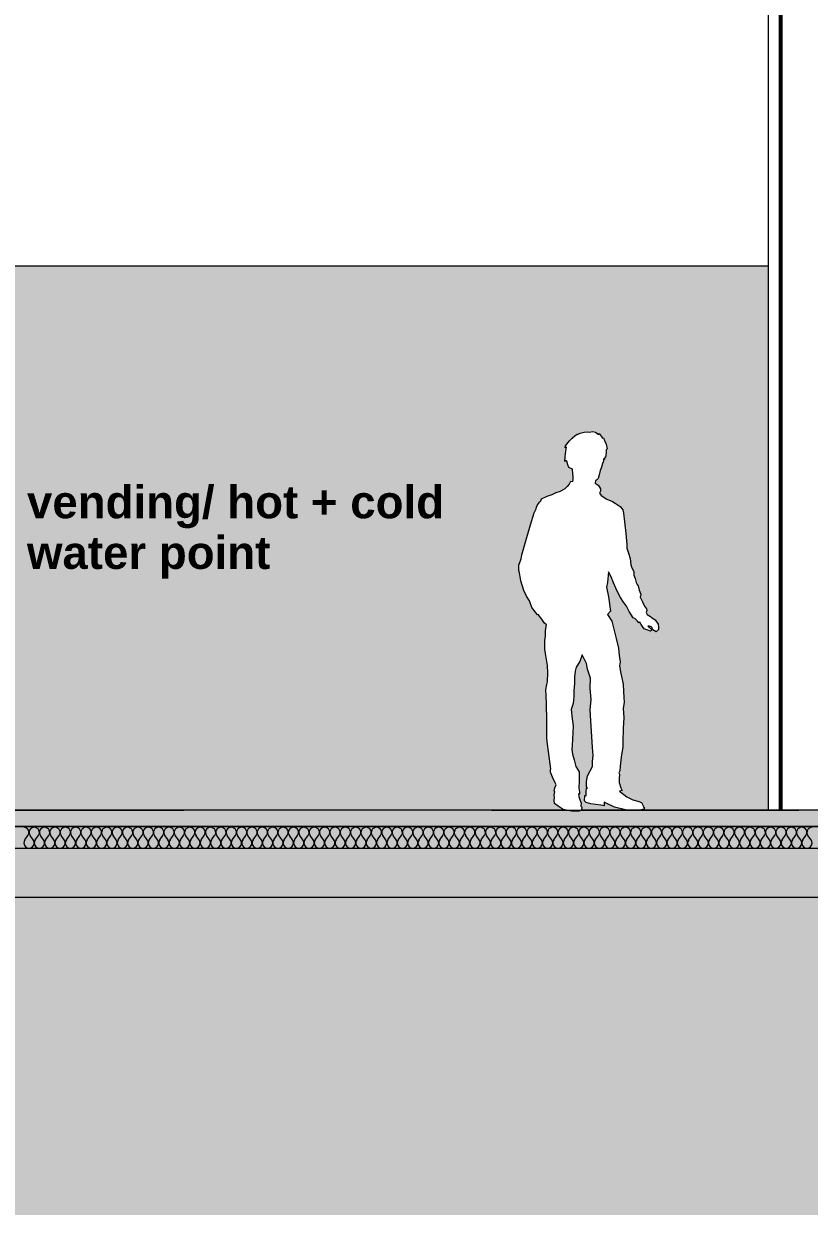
# Model space of a CAD drawing. Header units: millimetres. Extents: x -46169 to 174149, y -86316 to 18123.
# Drawn here: x 114570 to 118175, y -86316 to -80848 of the extents above; entities that cross this region are included whole.
import ezdxf

# ---------------------------------------------------------------- set-up
doc = ezdxf.new("R2010")
doc.units = ezdxf.units.MM
doc.header["$MEASUREMENT"] = 0
doc.linetypes.add('Dashed', pattern=[2822.222233, 1411.111116, -1411.111116])
doc.linetypes.add('Wipeout_Contour', pattern=[1000, 0, -1000])
for name, color, linetype, lineweight in [('A04_A04_1_0_Pen_No__7', 7, 'Continuous', 35), ('A04_A04_1_A-35-M_FFE_Fixed_Pen_No__1', 7, 'Continuous', 13), ('A04_A04_1_A-95-P_Drawing_Pen_No__1', 7, 'Continuous', 13), ('A04_A04_1_A-95-P_Drawing_Pen_No__84', 8, 'Continuous', 20), ('A04_A04_1_New_A-15-M_Column_Pen_No__88', 8, 'Continuous', 20), ('A04_A04_1_New_A-20-M_Floor_Slab_Pen_No__1', 7, 'Continuous', 13), ('A04_A04_1_New_A-25-M_Wall_Int_Pen_No__87', 8, 'Continuous', 20)]:
    doc.layers.add(name, color=color, linetype=linetype, lineweight=lineweight)
for name, color, linetype in [('A04_A04_1_A-35-M_FFE_Fixed', 7, 'Continuous'), ('A04_A04_1_A-35-M_FFE_Sanitary', 7, 'Continuous'), ('A04_A04_1_New_A-15-M_Column', 7, 'Continuous'), ('A04_A04_1_New_A-20-M_Floor_Slab', 7, 'Continuous'), ('A04_A04_1_New_A-25-M_Wall_Int', 7, 'Continuous')]:
    doc.layers.add(name, color=color, linetype=linetype)
for name, color, linetype, lineweight, true_color in [('A04_A04_1_A-35-M_FFE_Sanitary_Pen_No__105', 7, 'Continuous', 15, 0xa6a6a6), ('A04_A04_1_A-35-M_FFE_Sanitary_Pen_No__210', 7, 'Continuous', 13, 0xbae3f7), ('A04_A04_1_New_A-15-M_Column_Pen_No__28', 7, 'Continuous', 50, 0x2a2a2a), ('A04_A04_1_New_A-20-M_Floor_Slab_Pen_No__107', 7, 'Continuous', 15, 0xa6a6a6), ('A04_A04_1_New_A-20-M_Floor_Slab_Pen_No__109', 7, 'Continuous', 15, 0xa6a6a6), ('A04_A04_1_New_A-20-M_Floor_Slab_Pen_No__147', 7, 'Continuous', 0, 0x606060), ('A04_A04_1_New_A-20-M_Floor_Slab_Pen_No__162', 7, 'Continuous', 0, 0xe47200)]:
    doc.layers.add(name, color=color, linetype=linetype, lineweight=lineweight, true_color=true_color)
doc.styles.add('GENERATED_STYLE_3', font='')
doc.styles.get('GENERATED_STYLE_3').set_extended_font_data('Arial', bold=True)

# ---------------------------------------------------------------- blocks, each defined once
blk = doc.blocks.new('*X21', base_point=(139020.8, -92453.4))
at = {"layer": 'A04_A04_1_New_A-20-M_Floor_Slab_Pen_No__107', "linetype": 'Continuous'}
for p, q in [((114574.3, -84592.9), (114588.6, -84573.9)), ((114612.4, -84592.9), (114598.1, -84573.9)), ((114621.9, -84592.9), (114636.2, -84573.9)), ((114660, -84592.9), (114645.7, -84573.9)), ((114669.5, -84592.9), (114683.8, -84573.9)), ((114707.6, -84592.9), (114693.4, -84573.9)), ((114717.2, -84592.9), (114731.5, -84573.9)), ((114755.3, -84592.9), (114741, -84573.9)), ((114764.8, -84592.9), (114779.1, -84573.9)), ((114802.9, -84592.9), (114788.6, -84573.9)), ((114812.4, -84592.9), (114826.7, -84573.9)), ((114850.5, -84592.9), (114836.2, -84573.9)), ((114860, -84592.9), (114874.3, -84573.9)), ((114898.1, -84592.9), (114883.8, -84573.9)), ((114907.6, -84592.9), (114921.9, -84573.9)), ((114945.7, -84592.9), (114931.5, -84573.9)), ((114955.3, -84592.9), (114969.6, -84573.9)), ((114993.4, -84592.9), (114979.1, -84573.9)), ((115002.9, -84592.9), (115017.2, -84573.9)), ((115041, -84592.9), (115026.7, -84573.9)), ((115050.5, -84592.9), (115064.8, -84573.9)), ((115088.6, -84592.9), (115074.3, -84573.9)), ((115098.1, -84592.9), (115112.4, -84573.9)), ((115136.2, -84592.9), (115121.9, -84573.9)), ((115145.7, -84592.9), (115160, -84573.9)), ((115183.8, -84592.9), (115169.5, -84573.9)), ((115193.4, -84592.9), (115207.6, -84573.9)), ((115231.5, -84592.9), (115217.2, -84573.9)), ((115241, -84592.9), (115255.3, -84573.9)), ((115279.1, -84592.9), (115264.8, -84573.9)), ((115288.6, -84592.9), (115302.9, -84573.9)), ((115326.7, -84592.9), (115312.4, -84573.9)), ((115336.2, -84592.9), (115350.5, -84573.9)), ((115374.3, -84592.9), (115360, -84573.9)), ((115383.8, -84592.9), (115398.1, -84573.9)), ((115421.9, -84592.9), (115407.6, -84573.9)), ((115431.5, -84592.9), (115445.7, -84573.9)), ((115469.6, -84592.9), (115455.3, -84573.9)), ((115479.1, -84592.9), (115493.4, -84573.9)), ((115517.2, -84592.9), (115502.9, -84573.9)), ((115526.7, -84592.9), (115541, -84573.9)), ((115564.8, -84592.9), (115550.5, -84573.9)), ((115574.3, -84592.9), (115588.6, -84573.9)), ((115612.4, -84592.9), (115598.1, -84573.9)), ((115621.9, -84592.9), (115636.2, -84573.9)), ((115660, -84592.9), (115645.7, -84573.9)), ((115669.5, -84592.9), (115683.8, -84573.9)), ((115707.6, -84592.9), (115693.4, -84573.9)), ((115717.2, -84592.9), (115731.5, -84573.9)), ((115755.3, -84592.9), (115741, -84573.9)), ((115764.8, -84592.9), (115779.1, -84573.9)), ((115802.9, -84592.9), (115788.6, -84573.9)), ((115812.4, -84592.9), (115826.7, -84573.9)), ((115850.5, -84592.9), (115836.2, -84573.9)), ((115860, -84592.9), (115874.3, -84573.9)), ((115898.1, -84592.9), (115883.8, -84573.9)), ((115907.6, -84592.9), (115921.9, -84573.9)), ((115945.7, -84592.9), (115931.5, -84573.9)), ((115955.3, -84592.9), (115969.6, -84573.9)), ((115993.4, -84592.9), (115979.1, -84573.9)), ((116002.9, -84592.9), (116017.2, -84573.9)), ((116041, -84592.9), (116026.7, -84573.9)), ((116050.5, -84592.9), (116064.8, -84573.9)), ((116088.6, -84592.9), (116074.3, -84573.9)), ((116098.1, -84592.9), (116112.4, -84573.9)), ((116136.2, -84592.9), (116121.9, -84573.9)), ((116145.7, -84592.9), (116160, -84573.9)), ((116183.8, -84592.9), (116169.5, -84573.9)), ((116193.4, -84592.9), (116207.6, -84573.9)), ((116231.5, -84592.9), (116217.2, -84573.9)), ((116241, -84592.9), (116255.3, -84573.9)), ((116279.1, -84592.9), (116264.8, -84573.9)), ((116288.6, -84592.9), (116302.9, -84573.9)), ((116326.7, -84592.9), (116312.4, -84573.9)), ((116336.2, -84592.9), (116350.5, -84573.9)), ((116374.3, -84592.9), (116360, -84573.9)), ((116383.8, -84592.9), (116398.1, -84573.9)), ((116421.9, -84592.9), (116407.6, -84573.9)), ((116431.5, -84592.9), (116445.7, -84573.9)), ((116469.5, -84592.9), (116455.3, -84573.9)), ((116479.1, -84592.9), (116493.4, -84573.9)), ((116517.2, -84592.9), (116502.9, -84573.9)), ((116526.7, -84592.9), (116541, -84573.9)), ((116564.8, -84592.9), (116550.5, -84573.9)), ((116574.3, -84592.9), (116588.6, -84573.9)), ((116612.4, -84592.9), (116598.1, -84573.9)), ((116621.9, -84592.9), (116636.2, -84573.9)), ((116660, -84592.9), (116645.7, -84573.9)), ((116669.6, -84592.9), (116683.8, -84573.9)), ((116707.6, -84592.9), (116693.4, -84573.9)), ((116717.2, -84592.9), (116731.5, -84573.9)), ((116755.3, -84592.9), (116741, -84573.9)), ((116764.8, -84592.9), (116779.1, -84573.9)), ((116802.9, -84592.9), (116788.6, -84573.9)), ((116812.4, -84592.9), (116826.7, -84573.9)), ((116850.5, -84592.9), (116836.2, -84573.9)), ((116860, -84592.9), (116874.3, -84573.9)), ((116898.1, -84592.9), (116883.8, -84573.9)), ((116907.6, -84592.9), (116921.9, -84573.9)), ((116945.7, -84592.9), (116931.5, -84573.9)), ((116955.3, -84592.9), (116969.5, -84573.9)), ((116993.4, -84592.9), (116979.1, -84573.9)), ((117002.9, -84592.9), (117017.2, -84573.9)), ((117041, -84592.9), (117026.7, -84573.9)), ((117050.5, -84592.9), (117064.8, -84573.9)), ((117088.6, -84592.9), (117074.3, -84573.9)), ((117098.1, -84592.9), (117112.4, -84573.9)), ((117136.2, -84592.9), (117121.9, -84573.9)), ((117145.7, -84592.9), (117160, -84573.9)), ((117183.8, -84592.9), (117169.6, -84573.9)), ((117193.4, -84592.9), (117207.6, -84573.9)), ((117231.5, -84592.9), (117217.2, -84573.9)), ((117241, -84592.9), (117255.3, -84573.9)), ((117279.1, -84592.9), (117264.8, -84573.9)), ((117288.6, -84592.9), (117302.9, -84573.9)), ((117326.7, -84592.9), (117312.4, -84573.9)), ((117336.2, -84592.9), (117350.5, -84573.9)), ((117374.3, -84592.9), (117360, -84573.9)), ((117383.8, -84592.9), (117398.1, -84573.9)), ((117421.9, -84592.9), (117407.6, -84573.9)), ((117431.5, -84592.9), (117445.7, -84573.9)), ((117469.5, -84592.9), (117455.3, -84573.9)), ((117479.1, -84592.9), (117493.4, -84573.9)), ((117517.2, -84592.9), (117502.9, -84573.9)), ((117526.7, -84592.9), (117541, -84573.9)), ((117564.8, -84592.9), (117550.5, -84573.9)), ((117574.3, -84592.9), (117588.6, -84573.9)), ((117612.4, -84592.9), (117598.1, -84573.9)), ((117621.9, -84592.9), (117636.2, -84573.9)), ((117660, -84592.9), (117645.7, -84573.9)), ((117669.6, -84592.9), (117683.8, -84573.9)), ((117707.6, -84592.9), (117693.4, -84573.9)), ((117717.2, -84592.9), (117731.5, -84573.9)), ((117755.3, -84592.9), (117741, -84573.9)), ((117764.8, -84592.9), (117779.1, -84573.9)), ((117802.9, -84592.9), (117788.6, -84573.9)), ((117812.4, -84592.9), (117826.7, -84573.9)), ((117850.5, -84592.9), (117836.2, -84573.9)), ((117860, -84592.9), (117874.3, -84573.9)), ((117898.1, -84592.9), (117883.8, -84573.9)), ((117907.6, -84592.9), (117921.9, -84573.9)), ((117945.7, -84592.9), (117931.5, -84573.9)), ((117955.3, -84592.9), (117969.5, -84573.9)), ((117993.4, -84592.9), (117979.1, -84573.9)), ((118002.9, -84592.9), (118017.2, -84573.9)), ((118041, -84592.9), (118026.7, -84573.9)), ((118050.5, -84592.9), (118064.8, -84573.9)), ((118088.6, -84592.9), (118074.3, -84573.9)), ((118098.1, -84592.9), (118112.4, -84573.9)), ((118136.2, -84592.9), (118121.9, -84573.9)), ((118145.7, -84592.9), (118160, -84573.9)), ((118183.8, -84592.9), (118169.6, -84573.9))]:
    blk.add_line(p, q, dxfattribs=at)
for centre, start, end in [((114569.6, -84559.6), 323.1301, 90), ((114617.2, -84559.6), 90, 216.8699), ((114617.2, -84559.6), 323.1301, 90), ((114664.8, -84559.6), 90, 216.8699), ((114664.8, -84559.6), 323.1301, 90), ((114712.4, -84559.6), 90, 216.8699), ((114712.4, -84559.6), 323.1301, 90), ((114760, -84559.6), 90, 216.8699), ((114760, -84559.6), 323.1301, 90), ((114807.6, -84559.6), 90, 216.8699), ((114807.6, -84559.6), 323.1301, 90), ((114855.3, -84559.6), 90, 216.8699), ((114855.3, -84559.6), 323.1301, 90), ((114902.9, -84559.6), 90, 216.8699), ((114902.9, -84559.6), 323.1301, 90), ((114950.5, -84559.6), 90, 216.8699), ((114950.5, -84559.6), 323.1301, 90), ((114998.1, -84559.6), 90, 216.8699), ((114998.1, -84559.6), 323.1301, 90), ((115045.7, -84559.6), 90, 216.8699), ((115045.7, -84559.6), 323.1301, 90), ((115093.4, -84559.6), 90, 216.8699), ((115093.4, -84559.6), 323.1301, 90), ((115141, -84559.6), 90, 216.8699), ((115141, -84559.6), 323.1301, 90), ((115188.6, -84559.6), 90, 216.8699), ((115188.6, -84559.6), 323.1301, 90), ((115236.2, -84559.6), 90, 216.8699), ((115236.2, -84559.6), 323.1301, 90), ((115283.8, -84559.6), 90, 216.8699), ((115283.8, -84559.6), 323.1301, 90), ((115331.5, -84559.6), 90, 216.8699), ((115331.5, -84559.6), 323.1301, 90), ((115379.1, -84559.6), 90, 216.8699), ((115379.1, -84559.6), 323.1301, 90), ((115426.7, -84559.6), 90, 216.8699), ((115426.7, -84559.6), 323.1301, 90), ((115474.3, -84559.6), 90, 216.8699), ((115474.3, -84559.6), 323.1301, 90), ((115521.9, -84559.6), 90, 216.8699), ((115521.9, -84559.6), 323.1301, 90), ((115569.6, -84559.6), 90, 216.8699), ((115569.6, -84559.6), 323.1301, 90), ((115617.2, -84559.6), 90, 216.8699), ((115617.2, -84559.6), 323.1301, 90), ((115664.8, -84559.6), 90, 216.8699), ((115664.8, -84559.6), 323.1301, 90), ((115712.4, -84559.6), 90, 216.8699), ((115712.4, -84559.6), 323.1301, 90), ((115760, -84559.6), 90, 216.8699), ((115760, -84559.6), 323.1301, 90), ((115807.6, -84559.6), 90, 216.8699), ((115807.6, -84559.6), 323.1301, 90), ((115855.3, -84559.6), 90, 216.8699), ((115855.3, -84559.6), 323.1301, 90), ((115902.9, -84559.6), 90, 216.8699), ((115902.9, -84559.6), 323.1301, 90), ((115950.5, -84559.6), 90, 216.8699), ((115950.5, -84559.6), 323.1301, 90), ((115998.1, -84559.6), 90, 216.8699), ((115998.1, -84559.6), 323.1301, 90), ((116045.7, -84559.6), 90, 216.8699), ((116045.7, -84559.6), 323.1301, 90), ((116093.4, -84559.6), 90, 216.8699), ((116093.4, -84559.6), 323.1301, 90), ((116141, -84559.6), 90, 216.8699), ((116141, -84559.6), 323.1301, 90), ((116188.6, -84559.6), 90, 216.8699), ((116188.6, -84559.6), 323.1301, 90), ((116236.2, -84559.6), 90, 216.8699), ((116236.2, -84559.6), 323.1301, 90), ((116283.8, -84559.6), 90, 216.8699), ((116283.8, -84559.6), 323.1301, 90), ((116331.5, -84559.6), 90, 216.8699), ((116331.5, -84559.6), 323.1301, 90), ((116379.1, -84559.6), 90, 216.8699), ((116379.1, -84559.6), 323.1301, 90), ((116426.7, -84559.6), 90, 216.8699), ((116426.7, -84559.6), 323.1301, 90), ((116474.3, -84559.6), 90, 216.8699), ((116474.3, -84559.6), 323.1301, 90), ((116521.9, -84559.6), 90, 216.8699), ((116521.9, -84559.6), 323.1301, 90), ((116569.6, -84559.6), 90, 216.8699), ((116569.6, -84559.6), 323.1301, 90), ((116617.2, -84559.6), 90, 216.8699), ((116617.2, -84559.6), 323.1301, 90), ((116664.8, -84559.6), 90, 216.8699), ((116664.8, -84559.6), 323.1301, 90), ((116712.4, -84559.6), 90, 216.8699), ((116712.4, -84559.6), 323.1301, 90), ((116760, -84559.6), 90, 216.8699), ((116760, -84559.6), 323.1301, 90), ((116807.6, -84559.6), 90, 216.8699), ((116807.6, -84559.6), 323.1301, 90), ((116855.3, -84559.6), 90, 216.8699), ((116855.3, -84559.6), 323.1301, 90), ((116902.9, -84559.6), 90, 216.8699), ((116902.9, -84559.6), 323.1301, 90), ((116950.5, -84559.6), 90, 216.8699), ((116950.5, -84559.6), 323.1301, 90), ((116998.1, -84559.6), 90, 216.8699), ((116998.1, -84559.6), 323.1301, 90), ((117045.7, -84559.6), 90, 216.8699), ((117045.7, -84559.6), 323.1301, 90), ((117093.4, -84559.6), 90, 216.8699), ((117093.4, -84559.6), 323.1301, 90), ((117141, -84559.6), 90, 216.8699), ((117141, -84559.6), 323.1301, 90), ((117188.6, -84559.6), 90, 216.8699), ((117188.6, -84559.6), 323.1301, 90), ((117236.2, -84559.6), 90, 216.8699), ((117236.2, -84559.6), 323.1301, 90), ((117283.8, -84559.6), 90, 216.8699), ((117283.8, -84559.6), 323.1301, 90), ((117331.5, -84559.6), 90, 216.8699), ((117331.5, -84559.6), 323.1301, 90), ((117379.1, -84559.6), 90, 216.8699), ((117379.1, -84559.6), 323.1301, 90), ((117426.7, -84559.6), 90, 216.8699), ((117426.7, -84559.6), 323.1301, 90), ((117474.3, -84559.6), 90, 216.8699), ((117474.3, -84559.6), 323.1301, 90), ((117521.9, -84559.6), 90, 216.8699), ((117521.9, -84559.6), 323.1301, 90), ((117569.6, -84559.6), 90, 216.8699), ((117569.6, -84559.6), 323.1301, 90), ((117617.2, -84559.6), 90, 216.8699), ((117617.2, -84559.6), 323.1301, 90), ((117664.8, -84559.6), 90, 216.8699), ((117664.8, -84559.6), 323.1301, 90), ((117712.4, -84559.6), 90, 216.8699), ((117712.4, -84559.6), 323.1301, 90), ((117760, -84559.6), 90, 216.8699), ((117760, -84559.6), 323.1301, 90), ((117807.6, -84559.6), 90, 216.8699), ((117807.6, -84559.6), 323.1301, 90), ((117855.3, -84559.6), 90, 216.8699), ((117855.3, -84559.6), 323.1301, 90), ((117902.9, -84559.6), 90, 216.8699), ((117902.9, -84559.6), 323.1301, 90), ((117950.5, -84559.6), 90, 216.8699), ((117950.5, -84559.6), 323.1301, 90), ((117998.1, -84559.6), 90, 216.8699), ((117998.1, -84559.6), 323.1301, 90), ((118045.7, -84559.6), 90, 216.8699), ((118045.7, -84559.6), 323.1301, 90), ((118093.4, -84559.6), 90, 216.8699), ((118093.4, -84559.6), 323.1301, 90), ((118141, -84559.6), 90, 216.8699), ((118141, -84559.6), 323.1301, 90), ((118188.6, -84559.6), 90, 216.8699), ((114593.4, -84607.2), 143.1301, 36.8699), ((114641, -84607.2), 143.1301, 36.8699), ((114688.6, -84607.2), 143.1301, 36.8699), ((114736.2, -84607.2), 143.1301, 36.8699), ((114783.8, -84607.2), 143.1301, 36.8699), ((114831.5, -84607.2), 143.1301, 36.8699), ((114879.1, -84607.2), 143.1301, 36.8699), ((114926.7, -84607.2), 143.1301, 36.8699), ((114974.3, -84607.2), 143.1301, 36.8699), ((115021.9, -84607.2), 143.1301, 36.8699), ((115069.6, -84607.2), 143.1301, 36.8699), ((115117.2, -84607.2), 143.1301, 36.8699), ((115164.8, -84607.2), 143.1301, 36.8699), ((115212.4, -84607.2), 143.1301, 36.8699), ((115260, -84607.2), 143.1301, 36.8699), ((115307.6, -84607.2), 143.1301, 36.8699), ((115355.3, -84607.2), 143.1301, 36.8699), ((115402.9, -84607.2), 143.1301, 36.8699), ((115450.5, -84607.2), 143.1301, 36.8699), ((115498.1, -84607.2), 143.1301, 36.8699), ((115545.7, -84607.2), 143.1301, 36.8699), ((115593.4, -84607.2), 143.1301, 36.8699), ((115641, -84607.2), 143.1301, 36.8699), ((115688.6, -84607.2), 143.1301, 36.8699), ((115736.2, -84607.2), 143.1301, 36.8699), ((115783.8, -84607.2), 143.1301, 36.8699), ((115831.5, -84607.2), 143.1301, 36.8699), ((115879.1, -84607.2), 143.1301, 36.8699), ((115926.7, -84607.2), 143.1301, 36.8699), ((115974.3, -84607.2), 143.1301, 36.8699), ((116021.9, -84607.2), 143.1301, 36.8699), ((116069.6, -84607.2), 143.1301, 36.8699), ((116117.2, -84607.2), 143.1301, 36.8699), ((116164.8, -84607.2), 143.1301, 36.8699), ((116212.4, -84607.2), 143.1301, 36.8699), ((116260, -84607.2), 143.1301, 36.8699), ((116307.6, -84607.2), 143.1301, 36.8699), ((116355.3, -84607.2), 143.1301, 36.8699), ((116402.9, -84607.2), 143.1301, 36.8699), ((116450.5, -84607.2), 143.1301, 36.8699), ((116498.1, -84607.2), 143.1301, 36.8699), ((116545.7, -84607.2), 143.1301, 36.8699), ((116593.4, -84607.2), 143.1301, 36.8699), ((116641, -84607.2), 143.1301, 36.8699), ((116688.6, -84607.2), 143.1301, 36.8699), ((116736.2, -84607.2), 143.1301, 36.8699), ((116783.8, -84607.2), 143.1301, 36.8699), ((116831.5, -84607.2), 143.1301, 36.8699), ((116879.1, -84607.2), 143.1301, 36.8699), ((116926.7, -84607.2), 143.1301, 36.8699), ((116974.3, -84607.2), 143.1301, 36.8699), ((117021.9, -84607.2), 143.1301, 36.8699), ((117069.6, -84607.2), 143.1301, 36.8699), ((117117.2, -84607.2), 143.1301, 36.8699), ((117164.8, -84607.2), 143.1301, 36.8699), ((117212.4, -84607.2), 143.1301, 36.8699), ((117260, -84607.2), 143.1301, 36.8699), ((117307.6, -84607.2), 143.1301, 36.8699), ((117355.3, -84607.2), 143.1301, 36.8699), ((117402.9, -84607.2), 143.1301, 36.8699), ((117450.5, -84607.2), 143.1301, 36.8699), ((117498.1, -84607.2), 143.1301, 36.8699), ((117545.7, -84607.2), 143.1301, 36.8699), ((117593.4, -84607.2), 143.1301, 36.8699), ((117641, -84607.2), 143.1301, 36.8699), ((117688.6, -84607.2), 143.1301, 36.8699), ((117736.2, -84607.2), 143.1301, 36.8699), ((117783.8, -84607.2), 143.1301, 36.8699), ((117831.5, -84607.2), 143.1301, 36.8699), ((117879.1, -84607.2), 143.1301, 36.8699), ((117926.7, -84607.2), 143.1301, 36.8699), ((117974.3, -84607.2), 143.1301, 36.8699), ((118021.9, -84607.2), 143.1301, 36.8699), ((118069.6, -84607.2), 143.1301, 36.8699), ((118117.2, -84607.2), 143.1301, 36.8699), ((118164.8, -84607.2), 143.1301, 36.8699)]:
    blk.add_arc(centre, 23.8, start, end, dxfattribs=at)

msp = doc.modelspace()

# ---------------------------------------------------------------- hatches: boundary and pattern name
at = {"layer": 'A04_A04_1_A-35-M_FFE_Sanitary', "linetype": 'Continuous', "lineweight": 0, "true_color": 0x3f3f3f}
msp.add_hatch(color=49, dxfattribs=at).paths.add_polyline_path([(117988, -81959.2), (112839.2, -81959.2), (112839.2, -84457.9), (117988, -84457.9)])
msp.add_hatch(color=49, dxfattribs=at).paths.add_polyline_path([(117988, -81959.2), (112839.2, -81959.2), (112839.2, -84457.9), (117988, -84457.9)])
msp.add_hatch(color=49, dxfattribs=at).paths.add_polyline_path([(117988, -81959.2), (112839.2, -81959.2), (112839.2, -84457.9), (117988, -84457.9)])
at = {"layer": 'A04_A04_1_New_A-20-M_Floor_Slab_Pen_No__162', "linetype": 'Continuous'}
msp.add_hatch(color=256, dxfattribs=at).paths.add_polyline_path([(131120.2, -84532.9), (108093.4, -84532.9), (108093.4, -84533.4), (131120.2, -84533.4)])

# ---------------------------------------------------------------- linework, layer by layer
at = {"layer": 'A04_A04_1_New_A-20-M_Floor_Slab_Pen_No__1', "linetype": 'Continuous'}
msp.add_line((131120.2, -84858.4), (108093.4, -84858.4), dxfattribs=at)

# ---------------------------------------------------------------- wipeouts: each hides what was drawn before it
at = {"color": 254, "linetype": 'Wipeout_Contour', "lineweight": 0, "ltscale": 572568.32678}
msp.add_wipeout([(118043.9, -84457.9), (118049.2, -84457.9), (118049.2, -77357.9), (118043.9, -77357.9)], dxfattribs=at).dxf.layer = 'A04_A04_1_New_A-15-M_Column'
at = {"color": 254, "linetype": 'Wipeout_Contour', "lineweight": 0, "ltscale": 572941.268339}
msp.add_wipeout([(118141.3, -84457.9), (118177.8, -84457.9), (118177.8, -77357.9), (118141.3, -77357.9)], dxfattribs=at).dxf.layer = 'A04_A04_1_New_A-15-M_Column'

# ---------------------------------------------------------------- next in the draw order: wipeouts: each hides what was drawn before it
at = {"color": 254, "linetype": 'Wipeout_Contour', "lineweight": 0, "ltscale": 572407.367885}
msp.add_wipeout([(117992.2, -84457.9), (118003.3, -84457.9), (118003.3, -77357.9), (117992.2, -77357.9)], dxfattribs=at).dxf.layer = 'A04_A04_1_New_A-15-M_Column'
at = {"color": 254, "linetype": 'Wipeout_Contour', "lineweight": 0, "ltscale": 572822.842729}
msp.add_wipeout([(118106.1, -84457.9), (118141.3, -84457.9), (118141.3, -77357.9), (118106.1, -77357.9)], dxfattribs=at).dxf.layer = 'A04_A04_1_New_A-15-M_Column'

# ---------------------------------------------------------------- next in the draw order: wipeouts: each hides what was drawn before it
at = {"color": 254, "linetype": 'Wipeout_Contour', "lineweight": 0, "ltscale": 572382.112063}
msp.add_wipeout([(117988, -84457.9), (117992.2, -84457.9), (117992.2, -77357.9), (117988, -77357.9)], dxfattribs=at).dxf.layer = 'A04_A04_1_New_A-15-M_Column'
at = {"color": 254, "linetype": 'Wipeout_Contour', "lineweight": 0, "ltscale": 572710.937905}
msp.add_wipeout([(118073.5, -84457.9), (118106.1, -84457.9), (118106.1, -77357.9), (118073.5, -77357.9)], dxfattribs=at).dxf.layer = 'A04_A04_1_New_A-15-M_Column'

# ---------------------------------------------------------------- next in the draw order: wipeouts: each hides what was drawn before it
at = {"color": 254, "linetype": 'Wipeout_Contour', "lineweight": 0, "ltscale": 572617.135257}
msp.add_wipeout([(118049.2, -84457.9), (118073.5, -84457.9), (118073.5, -77357.9), (118049.2, -77357.9)], dxfattribs=at).dxf.layer = 'A04_A04_1_New_A-15-M_Column'

# ---------------------------------------------------------------- next in the draw order: wipeouts: each hides what was drawn before it
at = {"color": 254, "linetype": 'Wipeout_Contour', "lineweight": 0, "ltscale": 572521.979736}
msp.add_wipeout([(118021.1, -84457.9), (118043.9, -84457.9), (118043.9, -77357.9), (118021.1, -77357.9)], dxfattribs=at).dxf.layer = 'A04_A04_1_New_A-15-M_Column'

# ---------------------------------------------------------------- next in the draw order: wipeouts: each hides what was drawn before it
at = {"color": 254, "linetype": 'Wipeout_Contour', "lineweight": 0, "ltscale": 572455.096353}
msp.add_wipeout([(118003.3, -84457.9), (118021.1, -84457.9), (118021.1, -77357.9), (118003.3, -77357.9)], dxfattribs=at).dxf.layer = 'A04_A04_1_New_A-15-M_Column'

# ---------------------------------------------------------------- next in the draw order: linework, layer by layer
at = {"layer": 'A04_A04_1_New_A-15-M_Column_Pen_No__28', "linetype": 'Continuous'}
msp.add_line((118043.9, -84457.9), (118043.9, -77357.9), dxfattribs=at)

# ---------------------------------------------------------------- next in the draw order: wipeouts: each hides what was drawn before it
at = {"color": 254, "linetype": 'Wipeout_Contour', "lineweight": 0, "ltscale": 12167642.40603269}
msp.add_wipeout([(117988, -81959.2), (112842.5, -81959.2), (112842.5, -83722), (112896.9, -83737.1), (112896.9, -83472.9), (112904.6, -83382.9), (113080.3, -83382.9), (113080.3, -83452.9), (113080.3, -83382.9), (113081.8, -83382.9), (113081.8, -83452.9), (113097.3, -83452.9), (113317.2, -83391.7), (113318.3, -83391.7), (113320.7, -83406.4), (113153.5, -83452.9), (113311, -83452.9), (113311, -83472.9), (113334, -83472.9), (113334, -83532.9), (113542.3, -83532.9), (113542.3, -83497.9), (113742.3, -83412.9), (113762.3, -83412.9), (113764, -83412.9), (113984, -83437.9), (113764.1, -83412.9), (113984.5, -83437.9), (113984.5, -83495.4), (114072.7, -83476.7), (114073.8, -83476.7), (114076.9, -83491.4), (113984.5, -83511), (113984.5, -83687.2), (114292.7, -83621.7), (114293.8, -83621.7), (114296.9, -83636.4), (113984.5, -83702.8), (113984.5, -84187.2), (114292.7, -84121.7), (114293.8, -84121.7), (114296.9, -84136.4), (113984.5, -84202.8), (113984.5, -84402.9), (113936.6, -84402.9), (113940.2, -84403.2), (113943.7, -84403.9), (113947.1, -84405), (113950.3, -84406.6), (113953.3, -84408.6), (113950.3, -84406.6), (113947.1, -84405), (113943.7, -84403.9), (113940.2, -84403.2), (113943.8, -84403.9), (113947.2, -84405), (113950.4, -84406.6), (113953.4, -84408.6), (113956.1, -84411), (113958.5, -84413.7), (113960.5, -84416.7), (113962.1, -84419.9), (113963.3, -84423.3), (113964, -84426.8), (113964.2, -84430.4), (113964, -84434), (113963.3, -84437.5), (113962.1, -84440.9), (113960.5, -84444.2), (113958.5, -84447.2), (113956.1, -84449.9), (113953.4, -84452.2), (113950.4, -84454.2), (113947.2, -84455.8), (113943.8, -84457), (113940.3, -84457.7), (113943.7, -84457), (113947.1, -84455.8), (113950.3, -84454.2), (113953.3, -84452.2), (113950.3, -84454.2), (113947.1, -84455.8), (113943.7, -84457), (113940.2, -84457.7), (113936.6, -84457.9), (117988, -84457.9)], dxfattribs=at).dxf.layer = 'A04_A04_1_New_A-25-M_Wall_Int'

# ---------------------------------------------------------------- next in the draw order: hatches: boundary and pattern name
at = {"layer": 'A04_A04_1_New_A-20-M_Floor_Slab_Pen_No__109', "linetype": 'Continuous'}
msp.add_hatch(color=256, dxfattribs=at).paths.add_polyline_path([(131120.2, -84457.9), (108093.4, -84457.9), (108093.4, -84532.9), (131120.2, -84532.9)])

# ---------------------------------------------------------------- next in the draw order: linework, layer by layer
at = {"layer": 'A04_A04_1_A-95-P_Drawing_Pen_No__1', "linetype": 'Continuous'}
msp.add_line((131120.2, -84457.9), (101134.2, -84457.9), dxfattribs=at)
at = {"layer": 'A04_A04_1_New_A-20-M_Floor_Slab_Pen_No__1', "linetype": 'Continuous'}
msp.add_line((126495.6, -84457.9), (108121.1, -84457.9), dxfattribs=at)

# ---------------------------------------------------------------- next in the draw order: texts
at = {"layer": 'A04_A04_1_0_Pen_No__7', "linetype": 'Continuous', "insert": (114584, -83395.1), "char_height": 150, "width": 2239.436, "attachment_point": 7, "line_spacing_factor": 0.929394, "style": 'GENERATED_STYLE_3'}
msp.add_mtext('\\A1;{\\fArial|b1|i0|c0|p34;vending/ hot + cold water point }', dxfattribs=at)

# ---------------------------------------------------------------- next in the draw order: wipeouts: each hides what was drawn before it
at = {"color": 254, "linetype": 'Wipeout_Contour', "lineweight": 0, "ltscale": 560529.887806}
msp.add_wipeout([(117988, -77357.9), (112538.7, -77357.9), (112538.7, -81959.2), (117988, -81959.2)], dxfattribs=at).dxf.layer = 'A04_A04_1_New_A-25-M_Wall_Int'

# ---------------------------------------------------------------- next in the draw order: hatches: boundary and pattern name
at = {"layer": 'A04_A04_1_A-35-M_FFE_Sanitary_Pen_No__210', "linetype": 'Continuous', "lineweight": 0, "true_color": 0x2e383d}
h = msp.add_hatch(color=250, dxfattribs=at)
h.paths.add_polyline_path([(112839.2, -81959.2), (112839.2, -84457.9), (117988, -84457.9), (117988, -81959.2)])
h.paths.add_polyline_path([(113332.3, -84402.9), (112896.9, -84402.9), (112896.9, -83472.9), (113332.3, -83472.9)], flags=0)

# ---------------------------------------------------------------- next in the draw order: linework, layer by layer
at = {"layer": 'A04_A04_1_New_A-15-M_Column_Pen_No__88', "linetype": 'Continuous'}
msp.add_line((117988, -84457.9), (117988, -77357.9), dxfattribs=at)
at = {"layer": 'A04_A04_1_New_A-25-M_Wall_Int_Pen_No__87', "linetype": 'Continuous'}
msp.add_line((112838.7, -81959.2), (117988, -81959.2), dxfattribs=at)

# ---------------------------------------------------------------- next in the draw order: wipeouts: each hides what was drawn before it
at = {"color": 254, "linetype": 'Wipeout_Contour', "lineweight": 0, "ltscale": 586576.796718}
msp.add_wipeout([(131120.2, -84533.4), (108093.4, -84533.4), (108093.4, -84633.4), (131120.2, -84633.4)], dxfattribs=at).dxf.layer = 'A04_A04_1_New_A-20-M_Floor_Slab'

# ---------------------------------------------------------------- next in the draw order: hatches: boundary and pattern name
at = {"layer": 'A04_A04_1_A-95-P_Drawing_Pen_No__84', "linetype": 'Continuous'}
msp.add_hatch(color=256, dxfattribs=at).paths.add_polyline_path([(101134.2, -84457.9), (101134.2, -86316.2), (131120.2, -86316.2), (131120.2, -84457.9)])
at = {"layer": 'A04_A04_1_New_A-20-M_Floor_Slab_Pen_No__147', "linetype": 'Continuous'}
msp.add_hatch(color=256, dxfattribs=at).paths.add_polyline_path([(131120.2, -84633.4), (108093.4, -84633.4), (108093.4, -84858.4), (131120.2, -84858.4)])

# ---------------------------------------------------------------- next in the draw order: linework, layer by layer
at = {"layer": 'A04_A04_1_New_A-20-M_Floor_Slab_Pen_No__1', "linetype": 'Continuous'}
for p, q in [((131120.2, -84532.9), (108093.4, -84532.9)), ((131120.2, -84533.4), (108093.4, -84533.4)), ((131120.2, -84633.4), (108093.4, -84633.4))]:
    msp.add_line(p, q, dxfattribs=at)

# ---------------------------------------------------------------- next in the draw order: block references
at = {"layer": 'A04_A04_1_A-35-M_FFE_Sanitary'}
msp.add_blockref('*X21', (139020.8, -92453.4), dxfattribs=at)

# ---------------------------------------------------------------- next in the draw order: wipeouts: each hides what was drawn before it
at = {"color": 254, "linetype": 'Wipeout_Contour', "lineweight": 0, "ltscale": 42178050.48282461}
msp.add_wipeout([(117482.6, -83603.4), (117468.4, -83583), (117458.8, -83577.3), (117451, -83572.7), (117446.5, -83567.8), (117431.3, -83558.8), (117426.8, -83550.5), (117429.2, -83541.4), (117428.1, -83533.1), (117419.1, -83520.8), (117409.8, -83500.9), (117399.7, -83479.9), (117402.8, -83466.1), (117397.7, -83455.8), (117395.3, -83446.9), (117390.7, -83427.2), (117385.9, -83421.2), (117381.6, -83412), (117376.7, -83394.6), (117370.1, -83378.4), (117369.5, -83361.2), (117361.5, -83344.8), (117357, -83331.3), (117352.9, -83301.7), (117345.6, -83278.3), (117338.4, -83253.9), (117338.5, -83237.8), (117333, -83187.1), (117326.9, -83134.4), (117323.2, -83093.4), (117319.7, -83079.1), (117307.8, -83063.5), (117284.1, -83048), (117271.9, -83040.9), (117246, -83029.8), (117220.5, -83013.6), (117212.2, -83002.8), (117217.4, -82993.1), (117217.6, -82982.7), (117213.1, -82975.4), (117206.1, -82965.3), (117193.2, -82956.2), (117193.7, -82943.9), (117200.7, -82941.2), (117206, -82934.4), (117210.4, -82918.5), (117215.9, -82897.9), (117221, -82883.5), (117227, -82866.4), (117230.5, -82855.6), (117230.8, -82844.7), (117235, -82848.2), (117236.1, -82844.1), (117237.7, -82836.8), (117240.3, -82838.1), (117243.2, -82816.3), (117243.2, -82803.9), (117247.3, -82798.9), (117243.1, -82776.8), (117235.1, -82760.9), (117231.2, -82748.9), (117226.8, -82749.6), (117220.7, -82740.2), (117210.5, -82727.8), (117208, -82733), (117194.4, -82722.8), (117180.2, -82719.2), (117167, -82721.5), (117158.5, -82721.1), (117142.2, -82721.9), (117124.3, -82727.3), (117114.1, -82731.8), (117109.9, -82731.1), (117099.2, -82739.4), (117086.6, -82750.3), (117075.2, -82762.4), (117057, -82785.2), (117055.2, -82793.5), (117060.3, -82790.6), (117058.6, -82810.1), (117054.3, -82833.2), (117053.6, -82856.9), (117059.1, -82851.7), (117062.3, -82855.8), (117067.5, -82872.6), (117072.3, -82884.1), (117077.2, -82887.9), (117082.7, -82888.4), (117087.4, -82890), (117088.2, -82895.2), (117089.6, -82910.3), (117090, -82916.5), (117091.6, -82924.8), (117091.5, -82940.5), (117090.3, -82948.8), (117081, -82947.4), (117075.8, -82956.1), (117072.6, -82961.8), (117066.6, -82969.9), (117063.4, -82972.2), (117054.5, -82980.8), (117034.1, -82992.5), (117014, -82999.8), (116995.2, -83007.8), (116972.1, -83015.7), (116946.5, -83027.9), (116942.7, -83036.8), (116937.5, -83043.1), (116926.1, -83058.5), (116922.6, -83066), (116921.4, -83073.4), (116912.3, -83092.9), (116895, -83146.8), (116881.8, -83195.1), (116871.9, -83231.6), (116855.7, -83284.6), (116853.3, -83303.7), (116842.7, -83332), (116842.6, -83357.7), (116845.7, -83368.6), (116846.2, -83377.7), (116852, -83404.7), (116865.5, -83449.5), (116877.8, -83474.7), (116891.1, -83496.6), (116902.6, -83526.4), (116919.2, -83548.8), (116928.2, -83561.1), (116931.7, -83559.8), (116948.5, -83580.9), (116958.2, -83597.6), (116969.6, -83606.9), (116964.2, -83633.1), (116965, -83658.9), (116961.4, -83679.2), (116961, -83718.5), (116965.1, -83738.6), (116973.7, -83793.6), (116975.8, -83826.7), (116973.7, -83868), (116970.4, -83879.9), (116966.7, -83904.5), (116967.7, -83928.9), (116969.7, -83971.4), (116970.6, -84045.6), (116970.6, -84088.8), (116971, -84126.4), (116973.9, -84154.3), (116978.1, -84188.6), (116989.8, -84266.9), (116987.4, -84270.3), (116987.5, -84282.2), (116996.7, -84305.4), (117009.3, -84331.6), (117013.1, -84341.2), (117007.3, -84354.1), (117003.8, -84370.6), (117008.2, -84373.2), (117004, -84387.8), (117006.5, -84399.5), (117004.9, -84413.1), (117006.5, -84427.1), (117022.8, -84438.6), (117046.5, -84453.9), (117083.3, -84461.9), (117118.7, -84461.7), (117129.9, -84457.5), (117131.2, -84443.2), (117126.7, -84439.3), (117128.6, -84424.4), (117123.2, -84413.2), (117118.4, -84394.9), (117116.5, -84382.7), (117121, -84384.3), (117120.5, -84374.8), (117118.1, -84356.4), (117119, -84323.2), (117119.3, -84281.1), (117103.6, -84256.4), (117095.9, -84226.2), (117088.5, -84199.9), (117085.7, -84178.1), (117087.3, -84158.4), (117088.2, -84131), (117090, -84100.5), (117091.9, -84069.6), (117086.9, -84037.5), (117082.8, -83995.5), (117091, -83967.4), (117095.1, -83937.6), (117094.1, -83909.9), (117097.4, -83875.8), (117097.4, -83845), (117100.9, -83819.4), (117106.1, -83800.7), (117121.5, -83775.1), (117132.5, -83744.8), (117152.7, -83784.4), (117157.8, -83809.8), (117171.1, -83851.3), (117170.3, -83899.5), (117174.1, -83949.3), (117169.2, -83997), (117181, -84170.1), (117182.9, -84206.9), (117180.8, -84233.2), (117180.5, -84256.4), (117157.7, -84299.9), (117152.8, -84325.7), (117152.5, -84349.4), (117156.7, -84355.7), (117152.9, -84356.1), (117151.8, -84372.1), (117151.8, -84390.6), (117145.7, -84390.6), (117144.3, -84415.1), (117151.8, -84421.9), (117173, -84427.9), (117218.2, -84434.3), (117234.4, -84437.5), (117234.4, -84420.1), (117239.8, -84423.3), (117281, -84444.1), (117331.4, -84455.6), (117374, -84457.9), (117395.7, -84457.8), (117417.3, -84452.9), (117417.1, -84443.9), (117414.4, -84442.8), (117412.9, -84437), (117404.7, -84422.7), (117388.7, -84416.2), (117366.1, -84410.2), (117338.6, -84395.9), (117305.1, -84369.4), (117316.5, -84367.4), (117310.3, -84355.1), (117303.3, -84329.8), (117302.8, -84311.2), (117304.9, -84291.6), (117300.6, -84285.2), (117306.6, -84277.1), (117308, -84255.5), (117312, -84214.3), (117320.2, -84167.1), (117320.4, -84144.4), (117321.1, -84080.8), (117323.7, -84033.3), (117321, -83988.7), (117325.4, -83963.3), (117323.5, -83938.7), (117323.1, -83913.1), (117320.7, -83879.4), (117311.1, -83830.5), (117303.7, -83795.2), (117308, -83776.3), (117302.1, -83746.9), (117299.1, -83713.7), (117288.9, -83668.9), (117282.7, -83644.2), (117274.1, -83607.8), (117268.7, -83590.3), (117248.9, -83558.9), (117262.6, -83543.6), (117254.5, -83478.3), (117244, -83433.9), (117249, -83412.1), (117253.7, -83362.9), (117266.4, -83385.8), (117276.7, -83414.4), (117287.7, -83438.9), (117297.5, -83461.3), (117308.7, -83481.6), (117322.1, -83502.1), (117335.8, -83521.3), (117348.9, -83544.7), (117367.7, -83573.7), (117375.1, -83577.7), (117386.6, -83589.4), (117393.4, -83598.1), (117397.7, -83594), (117403.2, -83605.3), (117409.2, -83614.2), (117418.2, -83624.6), (117446.1, -83634.9), (117453.3, -83629.4), (117433.9, -83612), (117442.6, -83612.3), (117452.9, -83617.8), (117457.1, -83629.1), (117472.5, -83638), (117483.5, -83628.2), (117484, -83615.3)], dxfattribs=at).dxf.layer = 'A04_A04_1_A-35-M_FFE_Fixed'

# ---------------------------------------------------------------- next in the draw order: linework, layer by layer
at = {"layer": 'A04_A04_1_A-35-M_FFE_Fixed_Pen_No__1', "linetype": 'Continuous'}
for p, q in [((117099.2, -82739.4), (117109.9, -82731.1)), ((117109.9, -82731.1), (117114.1, -82731.8)), ((117114.1, -82731.8), (117124.3, -82727.3)), ((117124.3, -82727.3), (117142.2, -82721.9)), ((117142.2, -82721.9), (117158.5, -82721.1)), ((117158.5, -82721.1), (117167, -82721.5)), ((117167, -82721.5), (117180.2, -82719.2)), ((117180.2, -82719.2), (117194.4, -82722.8)), ((117194.4, -82722.8), (117208, -82733)), ((117208, -82733), (117210.5, -82727.8)), ((117210.5, -82727.8), (117220.7, -82740.2)), ((117055.2, -82793.5), (117057, -82785.2)), ((117057, -82785.2), (117075.2, -82762.4)), ((117075.2, -82762.4), (117086.6, -82750.3)), ((117086.6, -82750.3), (117099.2, -82739.4)), ((117220.7, -82740.2), (117226.8, -82749.6)), ((117226.8, -82749.6), (117231.2, -82748.9)), ((117231.2, -82748.9), (117235.1, -82760.9)), ((117235.1, -82760.9), (117243.1, -82776.8)), ((117243.1, -82776.8), (117247.3, -82798.9)), ((117053.6, -82856.9), (117054.3, -82833.2)), ((117054.3, -82833.2), (117058.6, -82810.1)), ((117060.3, -82790.6), (117055.2, -82793.5)), ((117058.6, -82810.1), (117060.3, -82790.6)), ((117230.8, -82844.7), (117230.5, -82855.6)), ((117235, -82848.2), (117230.8, -82844.7)), ((117236.1, -82844.1), (117235, -82848.2)), ((117237.7, -82836.8), (117236.1, -82844.1)), ((117240.3, -82838.1), (117237.7, -82836.8)), ((117243.2, -82816.3), (117240.3, -82838.1)), ((117247.3, -82798.9), (117243.2, -82803.9)), ((117243.2, -82803.9), (117243.2, -82816.3)), ((117059.1, -82851.7), (117053.6, -82856.9)), ((117062.3, -82855.8), (117059.1, -82851.7)), ((117067.5, -82872.6), (117062.3, -82855.8)), ((117072.3, -82884.1), (117067.5, -82872.6)), ((117077.2, -82887.9), (117072.3, -82884.1)), ((117082.7, -82888.4), (117077.2, -82887.9)), ((117087.4, -82890), (117082.7, -82888.4)), ((117088.2, -82895.2), (117087.4, -82890)), ((117089.6, -82910.3), (117088.2, -82895.2)), ((117215.9, -82897.9), (117210.4, -82918.5)), ((117221, -82883.5), (117215.9, -82897.9)), ((117227, -82866.4), (117221, -82883.5)), ((117230.5, -82855.6), (117227, -82866.4)), ((117075.8, -82956.1), (117081, -82947.4)), ((117081, -82947.4), (117090.3, -82948.8)), ((117090, -82916.5), (117089.6, -82910.3)), ((117091.6, -82924.8), (117090, -82916.5)), ((117090.3, -82948.8), (117091.5, -82940.5)), ((117091.5, -82940.5), (117091.6, -82924.8)), ((117193.7, -82943.9), (117193.2, -82956.2)), ((117200.7, -82941.2), (117193.7, -82943.9)), ((117206, -82934.4), (117200.7, -82941.2)), ((117210.4, -82918.5), (117206, -82934.4)), ((116972.1, -83015.7), (116995.2, -83007.8)), ((116995.2, -83007.8), (117014, -82999.8)), ((117014, -82999.8), (117034.1, -82992.5)), ((117034.1, -82992.5), (117054.5, -82980.8)), ((117054.5, -82980.8), (117063.4, -82972.2)), ((117063.4, -82972.2), (117066.6, -82969.9)), ((117066.6, -82969.9), (117072.6, -82961.8)), ((117072.6, -82961.8), (117075.8, -82956.1)), ((117193.2, -82956.2), (117206.1, -82965.3)), ((117206.1, -82965.3), (117213.1, -82975.4)), ((117217.4, -82993.1), (117212.2, -83002.8)), ((117212.2, -83002.8), (117220.5, -83013.6)), ((117213.1, -82975.4), (117217.6, -82982.7)), ((117217.6, -82982.7), (117217.4, -82993.1)), ((116922.6, -83066), (116926.1, -83058.5)), ((116926.1, -83058.5), (116937.5, -83043.1)), ((116937.5, -83043.1), (116942.7, -83036.8)), ((116942.7, -83036.8), (116946.5, -83027.9)), ((116946.5, -83027.9), (116972.1, -83015.7)), ((117220.5, -83013.6), (117246, -83029.8)), ((117246, -83029.8), (117271.9, -83040.9)), ((117271.9, -83040.9), (117284.1, -83048)), ((117284.1, -83048), (117307.8, -83063.5)), ((117307.8, -83063.5), (117319.7, -83079.1)), ((116895, -83146.8), (116912.3, -83092.9)), ((116912.3, -83092.9), (116921.4, -83073.4)), ((116921.4, -83073.4), (116922.6, -83066)), ((117319.7, -83079.1), (117323.2, -83093.4)), ((117323.2, -83093.4), (117326.9, -83134.4)), ((116881.8, -83195.1), (116895, -83146.8)), ((117326.9, -83134.4), (117333, -83187.1)), ((116871.9, -83231.6), (116881.8, -83195.1)), ((117333, -83187.1), (117338.5, -83237.8)), ((116855.7, -83284.6), (116871.9, -83231.6)), ((117338.5, -83237.8), (117338.4, -83253.9)), ((117338.4, -83253.9), (117345.6, -83278.3)), ((117345.6, -83278.3), (117352.9, -83301.7)), ((116842.6, -83357.7), (116842.7, -83332)), ((116842.7, -83332), (116853.3, -83303.7)), ((116853.3, -83303.7), (116855.7, -83284.6)), ((117352.9, -83301.7), (117357, -83331.3)), ((117357, -83331.3), (117361.5, -83344.8)), ((116845.7, -83368.6), (116842.6, -83357.7)), ((116846.2, -83377.7), (116845.7, -83368.6)), ((116852, -83404.7), (116846.2, -83377.7)), ((117253.7, -83362.9), (117249, -83412.1)), ((117266.4, -83385.8), (117253.7, -83362.9)), ((117276.7, -83414.4), (117266.4, -83385.8)), ((117361.5, -83344.8), (117369.5, -83361.2)), ((117369.5, -83361.2), (117370.1, -83378.4)), ((117370.1, -83378.4), (117376.7, -83394.6)), ((116865.5, -83449.5), (116852, -83404.7)), ((117249, -83412.1), (117244, -83433.9)), ((117244, -83433.9), (117254.5, -83478.3)), ((117287.7, -83438.9), (117276.7, -83414.4)), ((117297.5, -83461.3), (117287.7, -83438.9)), ((117376.7, -83394.6), (117381.6, -83412)), ((117381.6, -83412), (117385.9, -83421.2)), ((117385.9, -83421.2), (117390.7, -83427.2)), ((117390.7, -83427.2), (117395.3, -83446.9)), ((116877.8, -83474.7), (116865.5, -83449.5)), ((116891.1, -83496.6), (116877.8, -83474.7)), ((116902.6, -83526.4), (116891.1, -83496.6)), ((117254.5, -83478.3), (117262.6, -83543.6)), ((117308.7, -83481.6), (117297.5, -83461.3)), ((117322.1, -83502.1), (117308.7, -83481.6)), ((117395.3, -83446.9), (117397.7, -83455.8)), ((117397.7, -83455.8), (117402.8, -83466.1)), ((117402.8, -83466.1), (117399.7, -83479.9)), ((117399.7, -83479.9), (117409.8, -83500.9)), ((117409.8, -83500.9), (117419.1, -83520.8)), ((116919.2, -83548.8), (116902.6, -83526.4)), ((116928.2, -83561.1), (116919.2, -83548.8)), ((117262.6, -83543.6), (117248.9, -83558.9)), ((117335.8, -83521.3), (117322.1, -83502.1)), ((117348.9, -83544.7), (117335.8, -83521.3)), ((117367.7, -83573.7), (117348.9, -83544.7)), ((117419.1, -83520.8), (117428.1, -83533.1)), ((117429.2, -83541.4), (117426.8, -83550.5)), ((117426.8, -83550.5), (117431.3, -83558.8)), ((117428.1, -83533.1), (117429.2, -83541.4)), ((116931.7, -83559.8), (116928.2, -83561.1)), ((116948.5, -83580.9), (116931.7, -83559.8)), ((116958.2, -83597.6), (116948.5, -83580.9)), ((116969.6, -83606.9), (116958.2, -83597.6)), ((116964.2, -83633.1), (116969.6, -83606.9)), ((117248.9, -83558.9), (117268.7, -83590.3)), ((117268.7, -83590.3), (117274.1, -83607.8)), ((117274.1, -83607.8), (117282.7, -83644.2)), ((117375.1, -83577.7), (117367.7, -83573.7)), ((117386.6, -83589.4), (117375.1, -83577.7)), ((117393.4, -83598.1), (117386.6, -83589.4)), ((117397.7, -83594), (117393.4, -83598.1)), ((117403.2, -83605.3), (117397.7, -83594)), ((117409.2, -83614.2), (117403.2, -83605.3)), ((117431.3, -83558.8), (117446.5, -83567.8)), ((117446.5, -83567.8), (117451, -83572.7)), ((117451, -83572.7), (117458.8, -83577.3)), ((117458.8, -83577.3), (117468.4, -83583)), ((117468.4, -83583), (117482.6, -83603.4)), ((117482.6, -83603.4), (117484, -83615.3)), ((116961.4, -83679.2), (116965, -83658.9)), ((116965, -83658.9), (116964.2, -83633.1)), ((117282.7, -83644.2), (117288.9, -83668.9)), ((117418.2, -83624.6), (117409.2, -83614.2)), ((117446.1, -83634.9), (117418.2, -83624.6)), ((117433.9, -83612), (117453.3, -83629.4)), ((117442.6, -83612.3), (117433.9, -83612)), ((117452.9, -83617.8), (117442.6, -83612.3)), ((117453.3, -83629.4), (117446.1, -83634.9)), ((117457.1, -83629.1), (117452.9, -83617.8)), ((117472.5, -83638), (117457.1, -83629.1)), ((117483.5, -83628.2), (117472.5, -83638)), ((117484, -83615.3), (117483.5, -83628.2)), ((116961, -83718.5), (116961.4, -83679.2)), ((116965.1, -83738.6), (116961, -83718.5)), ((117288.9, -83668.9), (117299.1, -83713.7)), ((117299.1, -83713.7), (117302.1, -83746.9)), ((116973.7, -83793.6), (116965.1, -83738.6)), ((117132.5, -83744.8), (117121.5, -83775.1)), ((117152.7, -83784.4), (117132.5, -83744.8)), ((117302.1, -83746.9), (117308, -83776.3)), ((116975.8, -83826.7), (116973.7, -83793.6)), ((116973.7, -83868), (116975.8, -83826.7)), ((117100.9, -83819.4), (117097.4, -83845)), ((117106.1, -83800.7), (117100.9, -83819.4)), ((117121.5, -83775.1), (117106.1, -83800.7)), ((117157.8, -83809.8), (117152.7, -83784.4)), ((117171.1, -83851.3), (117157.8, -83809.8)), ((117308, -83776.3), (117303.7, -83795.2)), ((117303.7, -83795.2), (117311.1, -83830.5)), ((116966.7, -83904.5), (116970.4, -83879.9)), ((116970.4, -83879.9), (116973.7, -83868)), ((117097.4, -83875.8), (117094.1, -83909.9)), ((117097.4, -83845), (117097.4, -83875.8)), ((117170.3, -83899.5), (117171.1, -83851.3)), ((117311.1, -83830.5), (117320.7, -83879.4)), ((117320.7, -83879.4), (117323.1, -83913.1)), ((116967.7, -83928.9), (116966.7, -83904.5)), ((116969.7, -83971.4), (116967.7, -83928.9)), ((117095.1, -83937.6), (117091, -83967.4)), ((117094.1, -83909.9), (117095.1, -83937.6)), ((117174.1, -83949.3), (117170.3, -83899.5)), ((117323.1, -83913.1), (117323.5, -83938.7)), ((116970.6, -84045.6), (116969.7, -83971.4)), ((117091, -83967.4), (117082.8, -83995.5)), ((117169.2, -83997), (117174.1, -83949.3)), ((117325.4, -83963.3), (117321, -83988.7)), ((117321, -83988.7), (117323.7, -84033.3)), ((117323.5, -83938.7), (117325.4, -83963.3)), ((116970.6, -84088.8), (116970.6, -84045.6)), ((117082.8, -83995.5), (117086.9, -84037.5)), ((117086.9, -84037.5), (117091.9, -84069.6)), ((117181, -84170.1), (117169.2, -83997)), ((117323.7, -84033.3), (117321.1, -84080.8)), ((116971, -84126.4), (116970.6, -84088.8)), ((117090, -84100.5), (117088.2, -84131)), ((117091.9, -84069.6), (117090, -84100.5)), ((117321.1, -84080.8), (117320.4, -84144.4)), ((116973.9, -84154.3), (116971, -84126.4)), ((116978.1, -84188.6), (116973.9, -84154.3)), ((117088.2, -84131), (117087.3, -84158.4)), ((117320.4, -84144.4), (117320.2, -84167.1)), ((116989.8, -84266.9), (116978.1, -84188.6)), ((117087.3, -84158.4), (117085.7, -84178.1)), ((117085.7, -84178.1), (117088.5, -84199.9)), ((117088.5, -84199.9), (117095.9, -84226.2)), ((117180.8, -84233.2), (117182.9, -84206.9)), ((117182.9, -84206.9), (117181, -84170.1)), ((117320.2, -84167.1), (117312, -84214.3)), ((117095.9, -84226.2), (117103.6, -84256.4)), ((117103.6, -84256.4), (117119.3, -84281.1)), ((117157.7, -84299.9), (117180.5, -84256.4)), ((117180.5, -84256.4), (117180.8, -84233.2)), ((117308, -84255.5), (117306.6, -84277.1)), ((117312, -84214.3), (117308, -84255.5)), ((116987.4, -84270.3), (116989.8, -84266.9)), ((116987.5, -84282.2), (116987.4, -84270.3)), ((116996.7, -84305.4), (116987.5, -84282.2)), ((117009.3, -84331.6), (116996.7, -84305.4)), ((117119.3, -84281.1), (117119, -84323.2)), ((117152.8, -84325.7), (117157.7, -84299.9)), ((117306.6, -84277.1), (117300.6, -84285.2)), ((117300.6, -84285.2), (117304.9, -84291.6)), ((117304.9, -84291.6), (117302.8, -84311.2)), ((117302.8, -84311.2), (117303.3, -84329.8)), ((117003.8, -84370.6), (117007.3, -84354.1)), ((117008.2, -84373.2), (117003.8, -84370.6)), ((117004, -84387.8), (117008.2, -84373.2)), ((117007.3, -84354.1), (117013.1, -84341.2)), ((117013.1, -84341.2), (117009.3, -84331.6)), ((117119, -84323.2), (117118.1, -84356.4)), ((117118.1, -84356.4), (117120.5, -84374.8)), ((117120.5, -84374.8), (117121, -84384.3)), ((117151.8, -84372.1), (117152.9, -84356.1)), ((117151.8, -84390.6), (117151.8, -84372.1)), ((117152.5, -84349.4), (117152.8, -84325.7)), ((117156.7, -84355.7), (117152.5, -84349.4)), ((117152.9, -84356.1), (117156.7, -84355.7)), ((117303.3, -84329.8), (117310.3, -84355.1)), ((117316.5, -84367.4), (117305.1, -84369.4)), ((117305.1, -84369.4), (117338.6, -84395.9)), ((117310.3, -84355.1), (117316.5, -84367.4)), ((117006.5, -84399.5), (117004, -84387.8)), ((117004.9, -84413.1), (117006.5, -84399.5)), ((117006.5, -84427.1), (117004.9, -84413.1)), ((117022.8, -84438.6), (117006.5, -84427.1)), ((117116.5, -84382.7), (117118.4, -84394.9)), ((117121, -84384.3), (117116.5, -84382.7)), ((117118.4, -84394.9), (117123.2, -84413.2)), ((117123.2, -84413.2), (117128.6, -84424.4)), ((117128.6, -84424.4), (117126.7, -84439.3)), ((117144.3, -84415.1), (117145.7, -84390.6)), ((117151.8, -84421.9), (117144.3, -84415.1)), ((117145.7, -84390.6), (117151.8, -84390.6)), ((117173, -84427.9), (117151.8, -84421.9)), ((117218.2, -84434.3), (117173, -84427.9)), ((117234.4, -84420.1), (117234.4, -84437.5)), ((117239.8, -84423.3), (117234.4, -84420.1)), ((117281, -84444.1), (117239.8, -84423.3)), ((117338.6, -84395.9), (117366.1, -84410.2)), ((117366.1, -84410.2), (117388.7, -84416.2)), ((117388.7, -84416.2), (117404.7, -84422.7)), ((117404.7, -84422.7), (117412.9, -84437)), ((117046.5, -84453.9), (117022.8, -84438.6)), ((117083.3, -84461.9), (117046.5, -84453.9)), ((117118.7, -84461.7), (117083.3, -84461.9)), ((117129.9, -84457.5), (117118.7, -84461.7)), ((117126.7, -84439.3), (117131.2, -84443.2)), ((117131.2, -84443.2), (117129.9, -84457.5)), ((117234.4, -84437.5), (117218.2, -84434.3)), ((117331.4, -84455.6), (117281, -84444.1)), ((117374, -84457.9), (117331.4, -84455.6)), ((117395.7, -84457.8), (117374, -84457.9)), ((117417.3, -84452.9), (117395.7, -84457.8)), ((117412.9, -84437), (117414.4, -84442.8)), ((117414.4, -84442.8), (117417.1, -84443.9)), ((117417.1, -84443.9), (117417.3, -84452.9))]:
    msp.add_line(p, q, dxfattribs=at)
at = {"layer": 'A04_A04_1_A-35-M_FFE_Sanitary_Pen_No__105', "linetype": 'Dashed'}
msp.add_line((105427.1, -84457.9), (131120.2, -84457.9), dxfattribs=at)

doc.saveas('drawing.dxf')
